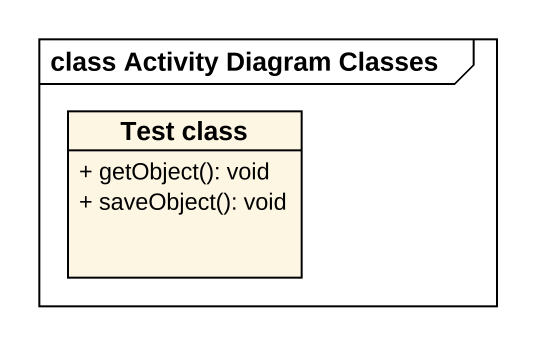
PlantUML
@startuml
mainframe class Activity Diagram Classes
hide circle
hide empty members
skinparam classAttributeIconSize 0
class "Test class" as Test_class {
  + getObject(): void
  + saveObject(): void
}
@enduml
